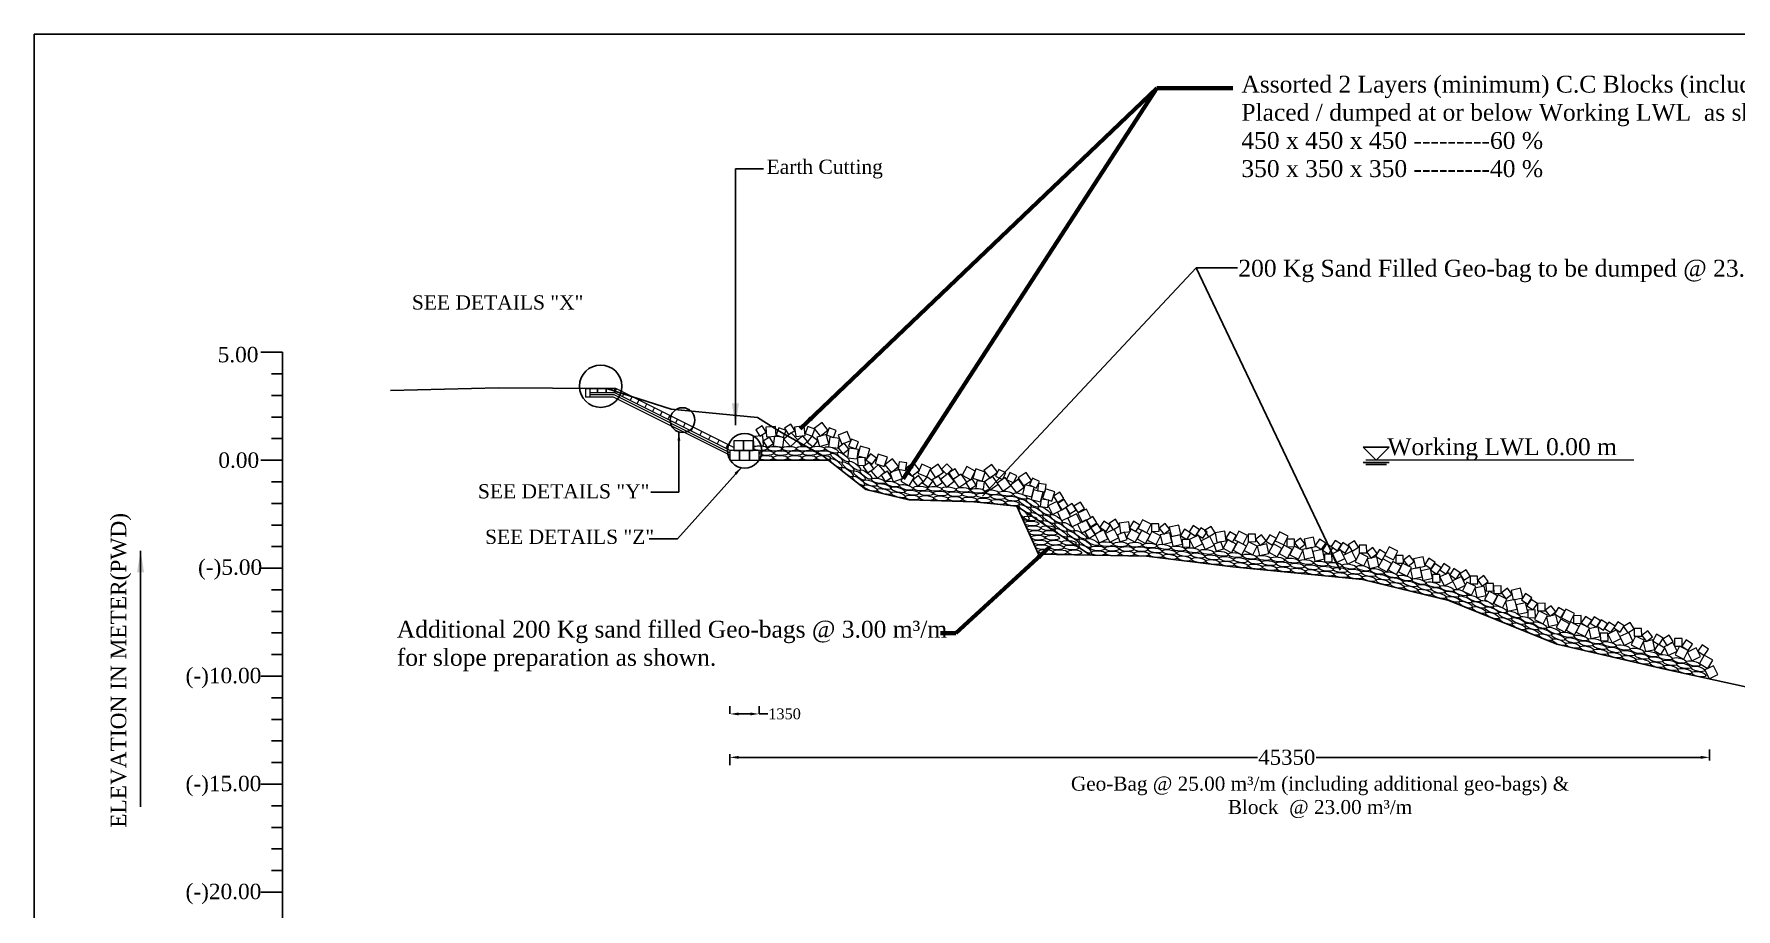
# Model space of a CAD drawing. Header units: metres. Extents: x -1354 to 3686, y -9962 to -7697.
# Drawn here: x -295.6 to -216.8, y -9447.2 to -9406.7 of the extents above; entities that cross this region are included whole.
import ezdxf

# ---------------------------------------------------------------- set-up
doc = ezdxf.new("R2010")
doc.units = ezdxf.units.M
doc.layers.add('LINE', color=7, linetype='Continuous')
doc.styles.get("Standard").update_dxf_attribs({"font": 'times.ttf'})
doc.dimstyles.get("Standard").update_dxf_attribs({"dimtxt": 0.5, "dimasz": 0.4075, "dimexe": 0.364, "dimexo": 0.219, "dimgap": 0.09, "dimtad": 0, "dimdec": 0, "dimlfac": 1000, "dimzin": 0, "dimdsep": 46, "dimtxsty": 'Standard', "dimcen": 0.09, "dimadec": 0, "dimazin": 0, "dimtfac": 1, "dimtdec": 0, "dimtofl": 0, "dimtmove": 0, "dimatfit": 3, "dimfxl": 1, "dimtolj": 1, "dimtzin": 0, "dimarcsym": 0})

# ---------------------------------------------------------------- blocks, each defined once
blk = doc.blocks.new('*D460')
at = {"color": 0, "lineweight": -2, "ltscale": 0.5}
for p, q in [((-263.391, -9438.159), (-263.391, -9437.795)), ((-262.041, -9438.159), (-262.041, -9437.795)), ((-262.983, -9438.159), (-262.448, -9438.159)), ((-262.041, -9438.159), (-261.633, -9438.159))]:
    blk.add_line(p, q, dxfattribs=at)
at = {"color": 0, "linetype": 'Continuous', "lineweight": -3, "ltscale": 0.5}
for points in [[(-262.983, -9438.091), (-262.983, -9438.227), (-263.391, -9438.159)], [(-262.448, -9438.091), (-262.448, -9438.227), (-262.041, -9438.159)]]:
    blk.add_solid(points, dxfattribs=at)
at = {"layer": 'Defpoints', "color": 0, "linetype": 'Continuous', "lineweight": -3, "ltscale": 0.5}
for p in [(-263.391, -9438.159), (-262.041, -9438.159), (-262.041, -9438.159)]:
    blk.add_point(p, dxfattribs=at)
at = {"color": 0, "linetype": 'Continuous', "lineweight": -3, "ltscale": 0.5, "insert": (-260.861, -9438.159), "char_height": 0.5, "attachment_point": 5}
blk.add_mtext('\\A1;1350', dxfattribs=at)
blk = doc.blocks.new('*D461')
at = {"color": 0, "lineweight": -2, "ltscale": 0.5}
for p, q in [((-263.391, -9440.019), (-263.391, -9440.533)), ((-262.983, -9440.169), (-238.966, -9440.169)), ((-218.448, -9440.169), (-236.255, -9440.169)), ((-218.041, -9440.319), (-218.041, -9439.805))]:
    blk.add_line(p, q, dxfattribs=at)
at = {"color": 0, "linetype": 'Continuous', "lineweight": -3, "ltscale": 0.5}
for points in [[(-262.983, -9440.101), (-262.983, -9440.237), (-263.391, -9440.169)], [(-218.448, -9440.101), (-218.448, -9440.237), (-218.041, -9440.169)]]:
    blk.add_solid(points, dxfattribs=at)
at = {"layer": 'Defpoints', "color": 0, "linetype": 'Continuous', "lineweight": -3, "ltscale": 0.5}
for p in [(-263.391, -9439.512), (-218.041, -9440.169), (-218.041, -9443.924)]:
    blk.add_point(p, dxfattribs=at)
at = {"color": 0, "linetype": 'Continuous', "lineweight": -3, "ltscale": 0.5, "insert": (-237.61, -9440.169), "char_height": 0.5, "attachment_point": 5}
blk.add_mtext('\\A1;{\\H1.4x;45350}', dxfattribs=at)

msp = doc.modelspace()

# ---------------------------------------------------------------- linework, layer by layer
at = {"color": 0, "lineweight": -2}
for p, q in [((-284.105563, -9421.409888), (-285.105563, -9421.409888)), ((-284.105563, -9462.259859), (-284.105563, -9421.409888)), ((-284.105563, -9422.409888), (-284.605563, -9422.409888)), ((-284.105563, -9423.409888), (-284.605563, -9423.409888)), ((-284.105563, -9424.409888), (-284.605563, -9424.409888)), ((-284.105563, -9425.409888), (-284.605563, -9425.409888)), ((-284.105563, -9426.409888), (-285.105563, -9426.409888)), ((-284.105563, -9427.409888), (-284.605563, -9427.409888)), ((-284.105563, -9428.409888), (-284.605563, -9428.409888)), ((-284.105563, -9429.409888), (-284.605563, -9429.409888)), ((-284.105563, -9430.409888), (-284.605563, -9430.409888)), ((-284.105563, -9431.409888), (-285.105563, -9431.409888)), ((-284.105563, -9432.409888), (-284.605563, -9432.409888)), ((-284.105563, -9433.409888), (-284.605563, -9433.409888)), ((-284.105563, -9434.409888), (-284.605563, -9434.409888)), ((-284.105563, -9435.409888), (-284.605563, -9435.409888)), ((-284.105563, -9436.409888), (-285.105563, -9436.409888)), ((-284.105563, -9437.409888), (-284.605563, -9437.409888)), ((-284.105563, -9438.409888), (-284.605563, -9438.409888)), ((-284.105563, -9439.409888), (-284.605563, -9439.409888)), ((-284.105563, -9440.409888), (-284.605563, -9440.409888)), ((-284.105563, -9441.409888), (-285.105563, -9441.409888)), ((-284.105563, -9442.409888), (-284.605563, -9442.409888)), ((-284.105563, -9443.409888), (-284.605563, -9443.409888)), ((-284.105563, -9444.409888), (-284.605563, -9444.409888)), ((-284.105563, -9445.409888), (-284.605563, -9445.409888)), ((-284.105563, -9446.409888), (-285.105563, -9446.409888))]:
    msp.add_line(p, q, dxfattribs=at)
at = {"color": 0, "linetype": 'Continuous', "lineweight": -3, "ltscale": 0.5}
for p, q in [((-268.678034, -9423.088453), (-270.078034, -9423.088453)), ((-269.525247, -9423.288453), (-269.525247, -9423.088453)), ((-269.125247, -9423.288453), (-269.125247, -9423.088453)), ((-268.725247, -9423.288453), (-268.725247, -9423.088453)), ((-262.040765, -9426.409888), (-258.824799, -9426.409691)), ((-246.700408, -9430.807991), (-250.105563, -9428.537888))]:
    msp.add_line(p, q, dxfattribs=at)
at = {"linetype": 'ByBlock', "lineweight": 18, "ltscale": 0.5}
for p, q in [((-270.078034, -9423.088453), (-270.078034, -9423.488453)), ((-269.878034, -9423.088453), (-269.878034, -9423.488453)), ((-268.725247, -9423.288453), (-268.635804, -9423.109567)), ((-268.367476, -9423.467338), (-268.278034, -9423.288453)), ((-268.009705, -9423.646224), (-267.920263, -9423.467338)), ((-267.69052, -9423.805816), (-267.601077, -9423.626931)), ((-267.332749, -9423.984702), (-267.243307, -9423.805816)), ((-266.974978, -9424.163587), (-266.885536, -9423.984702)), ((-266.617208, -9424.342473), (-266.527765, -9424.163587)), ((-266.617208, -9424.342473), (-266.527765, -9424.163587)), ((-266.259437, -9424.521358), (-266.169994, -9424.342473)), ((-265.901666, -9424.700243), (-265.812223, -9424.521358)), ((-265.901666, -9424.700243), (-265.812223, -9424.521358)), ((-265.543895, -9424.879129), (-265.454452, -9424.700243)), ((-265.543895, -9424.879129), (-265.454452, -9424.700243)), ((-265.543895, -9424.879129), (-265.454452, -9424.700243)), ((-265.186124, -9425.058014), (-265.096681, -9424.879129)), ((-264.783632, -9425.25926), (-264.694189, -9425.080375)), ((-264.38114, -9425.460507), (-264.291697, -9425.281621)), ((-263.978647, -9425.661753), (-263.889205, -9425.482867)), ((-263.576155, -9425.862999), (-263.486712, -9425.684113))]:
    msp.add_line(p, q, dxfattribs=at)
at = {"linetype": 'ByBlock', "lineweight": 13, "ltscale": 0.5}
for p, q in [((-268.772461, -9423.488453), (-270.078034, -9423.488453)), ((-268.725247, -9423.288453), (-269.878034, -9423.288453)), ((-268.748854, -9423.388453), (-269.878034, -9423.388453)), ((-263.390765, -9426.179301), (-268.772461, -9423.488453)), ((-263.390765, -9426.067497), (-268.748854, -9423.388453)), ((-263.382378, -9425.959888), (-268.725247, -9423.288453)), ((-263.207564, -9425.823688), (-268.678034, -9423.088453))]:
    msp.add_line(p, q, dxfattribs=at)
at = {"color": 3, "linetype": 'Continuous', "lineweight": -3, "ltscale": 0.5}
msp.add_lwpolyline([(-279.105563, -9423.185888), (-274.105563, -9423.055888), (-269.105563, -9423.085888), (-266.105563, -9424.041888), (-262.105563, -9424.437888), (-261.105563, -9425.067888), (-259.105563, -9426.187888), (-257.105563, -9427.767888), (-255.105563, -9428.237888), (-252.105563, -9428.337888), (-250.105563, -9428.537888), (-249.105563, -9430.759888), (-244.105563, -9430.859888), (-240.105563, -9431.339888), (-234.105563, -9431.929888), (-230.105563, -9432.899888), (-225.105563, -9434.929888), (-220.105563, -9436.079888), (-214.105563, -9437.389888)], dxfattribs=at)
at = {"linetype": 'ByBlock', "lineweight": 18, "ltscale": 0.5}
for points in [[(-263.390765, -9426.409888), (-262.940765, -9426.409888), (-262.940765, -9425.959888), (-263.390765, -9425.959888)], [(-263.207564, -9425.959888), (-262.757564, -9425.959888), (-262.757564, -9425.509888), (-263.207564, -9425.509888)], [(-262.940765, -9426.409888), (-262.490765, -9426.409888), (-262.490765, -9425.959888), (-262.940765, -9425.959888)], [(-262.757564, -9425.959888), (-262.307564, -9425.959888), (-262.307564, -9425.509888), (-262.757564, -9425.509888)], [(-262.490765, -9426.409888), (-262.040765, -9426.409888), (-262.040765, -9425.959888), (-262.490765, -9425.959888)]]:
    msp.add_lwpolyline(points, close=True, dxfattribs=at)
at = {"color": 0, "linetype": 'ByBlock', "lineweight": 15, "ltscale": 0.5}
for centre, major_axis in [((-261.980719, -9425.851112), (0.332706, -0.005615)), ((-261.697776, -9426.077288), (0.332706, -0.005615)), ((-261.319251, -9425.876904), (0.332706, -0.005615)), ((-261.034743, -9426.079043), (0.332706, -0.005615)), ((-260.643405, -9425.876904), (0.332706, -0.005615)), ((-260.358897, -9426.079043), (0.332706, -0.005615)), ((-259.990727, -9425.876904), (0.332706, -0.005615)), ((-259.706219, -9426.079043), (0.332706, -0.005615)), ((-259.328886, -9425.875613), (0.332706, -0.005615)), ((-259.044378, -9426.077751), (0.332706, -0.005615)), ((-258.688171, -9425.931594), (0.316823, -0.101726)), ((-258.447993, -9426.29475), (0.267162, -0.198366)), ((-258.141657, -9426.260746), (0.267162, -0.198366)), ((-261.707759, -9426.300153), (0.332706, -0.005615)), ((-261.044726, -9426.301908), (0.332706, -0.005615)), ((-260.368879, -9426.301908), (0.332706, -0.005615)), ((-259.716202, -9426.301908), (0.332706, -0.005615)), ((-259.054361, -9426.300616), (0.332706, -0.005615)), ((-258.476824, -9426.544136), (0.267162, -0.198366)), ((-257.958392, -9426.95679), (0.267162, -0.198366)), ((-257.926432, -9426.70088), (0.267162, -0.198366)), ((-257.623076, -9426.66638), (0.267162, -0.198366)), ((-257.398837, -9427.111812), (0.267162, -0.198366)), ((-257.095481, -9427.077311), (0.267162, -0.198366)), ((-257.430797, -9427.367721), (0.267162, -0.198366)), ((-256.899531, -9427.470223), (0.316163, -0.103757)), ((-256.886121, -9427.70173), (0.316163, -0.103757)), ((-256.513546, -9427.366608), (0.324286, -0.074591)), ((-256.260065, -9427.626647), (0.322357, -0.082526)), ((-256.243899, -9427.858684), (0.322357, -0.082526)), ((-255.867237, -9427.515231), (0.322357, -0.082526)), ((-255.610218, -9427.779551), (0.322357, -0.082526)), ((-255.220146, -9427.667406), (0.322357, -0.082526)), ((-254.579886, -9427.713177), (0.331978, -0.022699)), ((-253.916928, -9427.729004), (0.331978, -0.022699)), ((-253.255311, -9427.757313), (0.331978, -0.022699)), ((-252.591906, -9427.782444), (0.331978, -0.022699)), ((-251.927755, -9427.827507), (0.331978, -0.022699)), ((-255.594052, -9428.011587), (0.322357, -0.082526)), ((-254.971597, -9427.911971), (0.331978, -0.022699)), ((-254.952377, -9428.137088), (0.331978, -0.022699)), ((-254.307149, -9427.93485), (0.331978, -0.022699)), ((-254.287929, -9428.159967), (0.331978, -0.022699)), ((-253.644191, -9427.950677), (0.331978, -0.022699)), ((-253.62497, -9428.175794), (0.331978, -0.022699)), ((-252.982573, -9427.978986), (0.331978, -0.022699)), ((-252.958436, -9428.200924), (0.331978, -0.022699)), ((-252.319168, -9428.004117), (0.331978, -0.022699)), ((-252.295031, -9428.226055), (0.331978, -0.022699)), ((-251.655018, -9428.04918), (0.331978, -0.022699)), ((-251.630881, -9428.271118), (0.331978, -0.022699)), ((-251.267442, -9427.895941), (0.330784, -0.036152)), ((-250.994705, -9428.117614), (0.330784, -0.036152)), ((-250.970567, -9428.339552), (0.330784, -0.036152)), ((-250.607762, -9427.954877), (0.330784, -0.036152)), ((-250.332938, -9428.184795), (0.330784, -0.036152)), ((-250.308801, -9428.406733), (0.330784, -0.036152)), ((-249.955944, -9428.067393), (0.318288, -0.097045)), ((-249.729448, -9428.402671), (0.279096, -0.181192)), ((-249.726021, -9428.663712), (0.279096, -0.181192)), ((-249.38996, -9428.381381), (0.279096, -0.181192)), ((-249.175108, -9428.771221), (0.279096, -0.181192)), ((-248.836738, -9428.751355), (0.279096, -0.181192)), ((-249.776333, -9428.923456), (0.218571, -0.250902)), ((-249.520546, -9429.110816), (0.332454, -0.014122)), ((-249.414758, -9429.335072), (0.332454, -0.014122)), ((-249.171681, -9429.032263), (0.279096, -0.181192)), ((-248.621885, -9429.141195), (0.279096, -0.181192)), ((-248.618458, -9429.402237), (0.279096, -0.181192)), ((-248.285973, -9429.123316), (0.279096, -0.181192)), ((-248.065832, -9429.508355), (0.279096, -0.181192)), ((-247.72992, -9429.490475), (0.279096, -0.181192)), ((-249.317911, -9429.554162), (0.332454, -0.014122)), ((-249.218083, -9429.774709), (0.332454, -0.014122)), ((-249.120267, -9429.995985), (0.332454, -0.014122)), ((-249.024016, -9430.216135), (0.332454, -0.014122)), ((-248.655846, -9429.555453), (0.332454, -0.014122)), ((-248.560191, -9429.774544), (0.332454, -0.014122)), ((-248.459693, -9429.995985), (0.332454, -0.014122)), ((-248.353757, -9430.228287), (0.332454, -0.014122)), ((-248.062405, -9429.769396), (0.279096, -0.181192)), ((-247.698397, -9430.233849), (0.332454, -0.014122)), ((-247.504787, -9429.880481), (0.279096, -0.181192)), ((-247.50136, -9430.141522), (0.279096, -0.181192)), ((-247.168875, -9429.862602), (0.279096, -0.181192)), ((-246.948659, -9430.25264), (0.279096, -0.181192)), ((-246.608312, -9430.198741), (0.306889, -0.128624)), ((-248.921879, -9430.4341), (0.332454, -0.014122)), ((-248.752185, -9430.651304), (0.332454, -0.014122)), ((-248.256537, -9430.443801), (0.332454, -0.014122)), ((-248.093324, -9430.663621), (0.332454, -0.014122)), ((-247.589109, -9430.452178), (0.332454, -0.014122)), ((-247.431483, -9430.673984), (0.332454, -0.014122)), ((-246.945232, -9430.513682), (0.279096, -0.181192)), ((-246.370436, -9430.492411), (0.332454, -0.014122)), ((-246.336763, -9430.70925), (0.332454, -0.014122)), ((-245.970009, -9430.292359), (0.332454, -0.014122)), ((-245.702784, -9430.506086), (0.332454, -0.014122)), ((-245.669111, -9430.722925), (0.332454, -0.014122)), ((-245.302357, -9430.306034), (0.332454, -0.014122)), ((-245.028353, -9430.51976), (0.332454, -0.014122)), ((-244.99468, -9430.736599), (0.332454, -0.014122)), ((-244.627926, -9430.319708), (0.332454, -0.014122)), ((-244.367555, -9430.526614), (0.332454, -0.014122)), ((-244.333882, -9430.743453), (0.332454, -0.014122)), ((-243.958486, -9430.361361), (0.332454, -0.014122)), ((-243.707784, -9430.586065), (0.329874, -0.043685)), ((-243.674111, -9430.802904), (0.329874, -0.043685)), ((-243.298715, -9430.420812), (0.329874, -0.043685)), ((-243.0449, -9430.665762), (0.329874, -0.043685)), ((-243.011227, -9430.882601), (0.329874, -0.043685)), ((-242.635832, -9430.500508), (0.329874, -0.043685)), ((-242.385965, -9430.744167), (0.329874, -0.043685)), ((-242.352292, -9430.961006), (0.329874, -0.043685)), ((-241.976896, -9430.578914), (0.329874, -0.043685)), ((-241.723007, -9430.82234), (0.329874, -0.043685)), ((-241.689334, -9431.039179), (0.329874, -0.043685)), ((-241.313938, -9430.657087), (0.329874, -0.043685)), ((-241.068169, -9430.909884), (0.329874, -0.043685)), ((-240.651278, -9430.741717), (0.329874, -0.043685)), ((-240.411543, -9430.983521), (0.329874, -0.043685)), ((-239.996514, -9430.804096), (0.329874, -0.043685)), ((-239.75216, -9431.038815), (0.329874, -0.043685)), ((-239.335269, -9430.870648), (0.329874, -0.043685)), ((-238.67909, -9430.935047), (0.329874, -0.043685)), ((-238.022688, -9431.001698), (0.329874, -0.043685)), ((-241.034496, -9431.126723), (0.329874, -0.043685)), ((-240.37787, -9431.20036), (0.329874, -0.043685)), ((-239.716029, -9431.268766), (0.329874, -0.043685)), ((-239.095981, -9431.103214), (0.329874, -0.043685)), ((-239.05985, -9431.333165), (0.329874, -0.043685)), ((-238.439579, -9431.169865), (0.329874, -0.043685)), ((-238.403447, -9431.399816), (0.329874, -0.043685)), ((-237.783922, -9431.234165), (0.329874, -0.043685)), ((-237.74779, -9431.464116), (0.329874, -0.043685)), ((-237.368669, -9431.05782), (0.329874, -0.043685)), ((-237.128637, -9431.295055), (0.329874, -0.043685)), ((-237.092505, -9431.525006), (0.329874, -0.043685)), ((-236.698634, -9431.12659), (0.329874, -0.043685)), ((-236.458601, -9431.363825), (0.329874, -0.043685)), ((-236.422469, -9431.593776), (0.329874, -0.043685)), ((-236.037761, -9431.195393), (0.329874, -0.043685)), ((-235.797729, -9431.432628), (0.329874, -0.043685)), ((-235.761597, -9431.662579), (0.329874, -0.043685)), ((-235.381433, -9431.259594), (0.329874, -0.043685)), ((-235.141401, -9431.496829), (0.329874, -0.043685)), ((-235.105269, -9431.72678), (0.329874, -0.043685)), ((-234.72451, -9431.330781), (0.329874, -0.043685)), ((-234.483434, -9431.564738), (0.329874, -0.043685)), ((-234.447302, -9431.791444), (0.329874, -0.043685)), ((-234.068376, -9431.414842), (0.32555, -0.068862)), ((-233.831845, -9431.669261), (0.32555, -0.068862)), ((-233.422988, -9431.559451), (0.322383, -0.082426)), ((-233.186456, -9431.823836), (0.322383, -0.082426)), ((-232.778728, -9431.714804), (0.322383, -0.082426)), ((-233.795713, -9431.895967), (0.32555, -0.068862)), ((-233.150325, -9432.050542), (0.322383, -0.082426)), ((-232.54026, -9431.979222), (0.322383, -0.082426)), ((-232.504129, -9432.205928), (0.322383, -0.082426)), ((-232.134544, -9431.867475), (0.322383, -0.082426)), ((-231.893468, -9432.134973), (0.322383, -0.082426)), ((-231.857336, -9432.361679), (0.322383, -0.082426)), ((-231.490582, -9432.026967), (0.322383, -0.082426)), ((-231.247868, -9432.292843), (0.322383, -0.082426)), ((-231.211736, -9432.519548), (0.322383, -0.082426)), ((-230.841332, -9432.173877), (0.322383, -0.082426)), ((-230.604428, -9432.43972), (0.322383, -0.082426)), ((-230.197892, -9432.349958), (0.322383, -0.082426)), ((-229.960765, -9432.611463), (0.322383, -0.082426)), ((-229.562694, -9432.54032), (0.314262, -0.10938)), ((-230.563007, -9432.675299), (0.322383, -0.082426)), ((-229.919344, -9432.847042), (0.322383, -0.082426)), ((-229.35894, -9432.85487), (0.309993, -0.120952)), ((-229.327055, -9433.09876), (0.309993, -0.120952)), ((-228.966261, -9432.809343), (0.309993, -0.120952)), ((-228.742618, -9433.102038), (0.309993, -0.120952)), ((-228.710732, -9433.345928), (0.309993, -0.120952)), ((-228.348225, -9433.058498), (0.309993, -0.120952)), ((-228.129051, -9433.356092), (0.309993, -0.120952)), ((-227.734659, -9433.312553), (0.309993, -0.120952)), ((-228.097166, -9433.599983), (0.309993, -0.120952)), ((-227.507961, -9433.607962), (0.309993, -0.120952)), ((-227.476076, -9433.851852), (0.309993, -0.120952)), ((-227.114239, -9433.549523), (0.309993, -0.120952)), ((-226.891564, -9433.857547), (0.309993, -0.120952)), ((-226.859679, -9434.101437), (0.309993, -0.120952)), ((-226.497842, -9433.799108), (0.309993, -0.120952)), ((-226.275614, -9434.109119), (0.309993, -0.120952)), ((-225.881892, -9434.050679), (0.309993, -0.120952)), ((-226.243729, -9434.353009), (0.309993, -0.120952)), ((-225.664804, -9434.361419), (0.309993, -0.120952)), ((-225.627034, -9434.60031), (0.309993, -0.120952)), ((-225.26922, -9434.300562), (0.309993, -0.120952)), ((-225.041554, -9434.595906), (0.309993, -0.120952)), ((-225.003783, -9434.834796), (0.309993, -0.120952)), ((-224.63446, -9434.498862), (0.325482, -0.069182)), ((-224.406793, -9434.750136), (0.325482, -0.069182)), ((-224.369023, -9434.989026), (0.325482, -0.069182)), ((-223.985283, -9434.641799), (0.325482, -0.069182)), ((-223.757841, -9434.899), (0.325482, -0.069182)), ((-223.336331, -9434.790663), (0.325482, -0.069182)), ((-222.691848, -9434.934792), (0.325482, -0.069182)), ((-223.72007, -9435.13789), (0.325482, -0.069182)), ((-223.113358, -9435.043129), (0.325482, -0.069182)), ((-223.075587, -9435.282019), (0.325482, -0.069182)), ((-222.467832, -9435.195403), (0.325482, -0.069182)), ((-222.430062, -9435.434293), (0.325482, -0.069182)), ((-222.043268, -9435.084053), (0.325482, -0.069182)), ((-221.818507, -9435.342743), (0.325482, -0.069182)), ((-221.780737, -9435.581634), (0.325482, -0.069182)), ((-221.393943, -9435.231394), (0.325482, -0.069182)), ((-221.167841, -9435.49505), (0.325482, -0.069182)), ((-221.130071, -9435.733941), (0.325482, -0.069182)), ((-220.743277, -9435.383701), (0.325482, -0.069182)), ((-220.521719, -9435.639212), (0.325482, -0.069182)), ((-220.097155, -9435.527863), (0.325482, -0.069182)), ((-219.448277, -9435.678448), (0.325482, -0.069182)), ((-220.483949, -9435.878103), (0.325482, -0.069182)), ((-219.872841, -9435.789798), (0.325482, -0.069182)), ((-219.835071, -9436.028688), (0.325482, -0.069182)), ((-219.232828, -9435.935615), (0.325482, -0.069182)), ((-219.1888, -9436.174506), (0.325482, -0.069182)), ((-218.802155, -9435.818604), (0.325482, -0.069182)), ((-218.578735, -9436.075937), (0.325482, -0.069182)), ((-218.534707, -9436.314827), (0.325482, -0.069182))]:
    msp.add_ellipse(centre, major_axis=major_axis, ratio=0.329715771, dxfattribs=at)
at = {"layer": 'LINE', "color": 0, "linetype": 'ByBlock', "lineweight": -3, "ltscale": 0.5}
for p, q in [((-233.471055, -9426.409888), (-234.071055, -9425.809888)), ((-232.871055, -9425.809888), (-234.071055, -9425.809888)), ((-233.471055, -9426.409888), (-232.871055, -9425.809888)), ((-234.071055, -9426.509888), (-232.871055, -9426.509888)), ((-233.951055, -9426.609888), (-232.991055, -9426.609888))]:
    msp.add_line(p, q, dxfattribs=at)
at = {"layer": 'LINE', "color": 7, "lineweight": 13, "ltscale": 0.5}
msp.add_line((-221.541557, -9426.409888), (-233.957954, -9426.409888), dxfattribs=at)
at = {"layer": 'LINE', "color": 0, "linetype": 'ByBlock', "lineweight": -3, "ltscale": 0.5}
msp.add_lwpolyline([(-295.604754, -9406.673841), (-176.954404, -9406.673841), (-176.954404, -9488.377373), (-295.604754, -9488.377373)], close=True, dxfattribs=at)
at = {"layer": 'LINE', "color": 7, "lineweight": 13, "ltscale": 0.5}
msp.add_lwpolyline([(-270.195106, -9419.042451, 0, 0, 0), (-269.370108, -9419.038862, 0, 0, 0), (-269.370108, -9421.567698, 0.149813, 0, 0), (-269.372383, -9422.002097, 0, 0, 0)], format="xyseb", dxfattribs=at)
at = {"layer": 'LINE', "color": 0, "linetype": 'ByBlock', "lineweight": 18, "ltscale": 0.5}
for points in [[(-262.2913, -9425.759529), (-261.841995, -9425.734542), (-261.866981, -9425.285237), (-262.316287, -9425.310224), (-262.2913, -9425.759529)], [(-262.010787, -9425.293234), (-261.714263, -9425.107294), (-261.900204, -9424.81077), (-262.196727, -9424.996711), (-262.010787, -9425.293234)], [(-261.665672, -9425.818309), (-261.369148, -9425.632369), (-261.555089, -9425.335845), (-261.851612, -9425.521786), (-261.665672, -9425.818309)], [(-261.70298, -9425.323355), (-261.253674, -9425.298369), (-261.278661, -9424.849063), (-261.727967, -9424.87405), (-261.70298, -9425.323355)], [(-260.878487, -9425.361456), (-261.324673, -9425.302996), (-261.383133, -9425.749183), (-260.936947, -9425.807643), (-260.878487, -9425.361456)], [(-261.244803, -9425.229679), (-260.918205, -9425.355512), (-260.792372, -9425.028915), (-261.11897, -9424.903081), (-261.244803, -9425.229679)], [(-260.252203, -9425.467111), (-260.55569, -9425.134853), (-260.887948, -9425.438341), (-260.584461, -9425.770599), (-260.252203, -9425.467111)], [(-260.676202, -9425.215631), (-260.379678, -9425.029691), (-260.565619, -9424.733167), (-260.862142, -9424.919108), (-260.676202, -9425.215631)], [(-259.953513, -9424.817211), (-260.400227, -9424.871501), (-260.345936, -9425.318214), (-259.899223, -9425.263924), (-259.953513, -9424.817211)], [(-259.790919, -9425.54895), (-260.010291, -9425.27623), (-260.28301, -9425.495602), (-260.063638, -9425.768322), (-259.790919, -9425.54895)], [(-259.911941, -9425.173881), (-259.585344, -9425.299715), (-259.45951, -9424.973117), (-259.786108, -9424.847284), (-259.911941, -9425.173881)], [(-259.532048, -9425.784772), (-259.318405, -9425.507541), (-259.595635, -9425.293898), (-259.809278, -9425.571129), (-259.532048, -9425.784772)], [(-259.216548, -9425.295114), (-258.85643, -9425.025272), (-259.126272, -9424.665153), (-259.486391, -9424.934996), (-259.216548, -9425.295114)], [(-259.365033, -9425.335407), (-259.244648, -9425.769005), (-258.811049, -9425.64862), (-258.931434, -9425.215022), (-259.365033, -9425.335407)], [(-258.92414, -9425.23649), (-258.597543, -9425.362324), (-258.471709, -9425.035726), (-258.798307, -9424.909893), (-258.92414, -9425.23649)], [(-258.322772, -9425.398842), (-258.768959, -9425.340382), (-258.827418, -9425.786569), (-258.381232, -9425.845028), (-258.322772, -9425.398842)], [(-258.381254, -9425.249421), (-258.214143, -9425.667242), (-257.796323, -9425.500131), (-257.963433, -9425.082311), (-258.381254, -9425.249421)], [(-257.887596, -9425.892376), (-258.106968, -9425.619657), (-258.379687, -9425.839029), (-258.160315, -9426.111748), (-257.887596, -9425.892376)], [(-257.434907, -9425.905875), (-257.881094, -9425.847415), (-257.939554, -9426.293601), (-257.493367, -9426.352061), (-257.434907, -9425.905875)], [(-257.89458, -9425.759747), (-257.567983, -9425.88558), (-257.442149, -9425.558983), (-257.768747, -9425.433149), (-257.89458, -9425.759747)], [(-257.355437, -9425.764789), (-257.468336, -9426.200397), (-257.032729, -9426.313296), (-256.91983, -9425.877688), (-257.355437, -9425.764789)], [(-256.80993, -9426.597607), (-256.60067, -9426.317054), (-256.881223, -9426.107793), (-257.090483, -9426.388346), (-256.80993, -9426.597607)], [(-256.244123, -9426.701441), (-256.101881, -9426.274514), (-256.528809, -9426.132272), (-256.671051, -9426.559199), (-256.244123, -9426.701441)], [(-257.120076, -9426.636165), (-257.135242, -9426.286493), (-257.484913, -9426.301659), (-257.469747, -9426.651331), (-257.120076, -9426.636165)], [(-257.216337, -9426.699141), (-257.027769, -9426.994001), (-256.732909, -9426.805433), (-256.921478, -9426.510573), (-257.216337, -9426.699141)], [(-256.509264, -9426.614456), (-256.849319, -9426.90918), (-256.554595, -9427.249235), (-256.21454, -9426.954511), (-256.509264, -9426.614456)], [(-256.199426, -9427.398174), (-255.902903, -9427.212233), (-256.088843, -9426.91571), (-256.385367, -9427.10165), (-256.199426, -9427.398174)], [(-256.212974, -9426.622537), (-255.932326, -9426.974299), (-255.580564, -9426.693652), (-255.861211, -9426.341889), (-256.212974, -9426.622537)], [(-255.83309, -9427.408984), (-255.407694, -9427.262224), (-255.554454, -9426.836828), (-255.97985, -9426.983589), (-255.83309, -9427.408984)], [(-255.2037, -9426.535528), (-255.548752, -9426.476883), (-255.607396, -9426.821935), (-255.262344, -9426.88058), (-255.2037, -9426.535528)], [(-254.974691, -9427.142419), (-254.619647, -9426.865935), (-254.896131, -9426.51089), (-255.251176, -9426.787375), (-254.974691, -9427.142419)], [(-254.276129, -9427.184907), (-254.092956, -9426.773874), (-254.503989, -9426.590701), (-254.687162, -9427.001734), (-254.276129, -9427.184907)], [(-253.499983, -9426.963223), (-253.75616, -9426.593258), (-254.126124, -9426.849435), (-253.869948, -9427.219399), (-253.499983, -9426.963223)], [(-253.344626, -9427.07165), (-253.098101, -9426.823203), (-253.346548, -9426.576679), (-253.593072, -9426.825125), (-253.344626, -9427.07165)], [(-253.070529, -9427.293827), (-252.774005, -9427.107886), (-252.959946, -9426.811363), (-253.256469, -9426.997303), (-253.070529, -9427.293827)], [(-252.424818, -9426.707502), (-252.63975, -9427.102856), (-252.244396, -9427.317787), (-252.029465, -9426.922434), (-252.424818, -9426.707502)], [(-251.715538, -9427.38557), (-251.572757, -9426.958822), (-251.999504, -9426.816041), (-252.142286, -9427.242789), (-251.715538, -9427.38557)], [(-251.00045, -9426.9668), (-251.271341, -9426.60747), (-251.630671, -9426.878362), (-251.359779, -9427.237692), (-251.00045, -9426.9668)], [(-250.776824, -9427.302356), (-250.624389, -9426.987295), (-250.93945, -9426.83486), (-251.091885, -9427.149921), (-250.776824, -9427.302356)], [(-249.428612, -9427.348454), (-249.675922, -9426.972504), (-250.051871, -9427.219814), (-249.804562, -9427.595763), (-249.428612, -9427.348454)], [(-255.475992, -9427.373317), (-255.086067, -9427.597946), (-254.861438, -9427.208021), (-255.251363, -9426.983392), (-255.475992, -9427.373317)], [(-254.928665, -9427.328996), (-254.713308, -9427.604897), (-254.437407, -9427.38954), (-254.652764, -9427.113639), (-254.928665, -9427.328996)], [(-254.203514, -9427.664784), (-253.991451, -9427.386343), (-254.269892, -9427.17428), (-254.481955, -9427.452721), (-254.203514, -9427.664784)], [(-253.842594, -9427.620428), (-253.546071, -9427.434488), (-253.732011, -9427.137964), (-254.028535, -9427.323905), (-253.842594, -9427.620428)], [(-253.63481, -9427.300046), (-253.358857, -9427.655503), (-253.0034, -9427.379551), (-253.279352, -9427.024093), (-253.63481, -9427.300046)], [(-252.421326, -9427.423455), (-252.677502, -9427.053491), (-253.047467, -9427.309667), (-252.79129, -9427.679632), (-252.421326, -9427.423455)], [(-252.281067, -9427.749966), (-251.984544, -9427.564026), (-252.170484, -9427.267502), (-252.467008, -9427.453443), (-252.281067, -9427.749966)], [(-251.952939, -9427.357651), (-252.000258, -9427.704438), (-251.653471, -9427.751756), (-251.606152, -9427.40497), (-251.952939, -9427.357651)], [(-250.978426, -9427.523681), (-251.234602, -9427.153716), (-251.604567, -9427.409892), (-251.34839, -9427.779857), (-250.978426, -9427.523681)], [(-250.387013, -9427.580835), (-250.643189, -9427.21087), (-251.013154, -9427.467046), (-250.756978, -9427.837011), (-250.387013, -9427.580835)], [(-250.264057, -9427.453092), (-250.111622, -9427.138031), (-250.426683, -9426.985596), (-250.579118, -9427.300657), (-250.264057, -9427.453092)], [(-249.766256, -9427.650662), (-250.037148, -9427.291333), (-250.396478, -9427.562225), (-250.125586, -9427.921554), (-249.766256, -9427.650662)], [(-249.85138, -9427.991406), (-249.415008, -9428.101313), (-249.3051, -9427.664942), (-249.741472, -9427.555034), (-249.85138, -9427.991406)], [(-249.213216, -9427.705584), (-249.060781, -9427.390522), (-249.375842, -9427.238087), (-249.528277, -9427.553149), (-249.213216, -9427.705584)], [(-249.101359, -9427.48372), (-249.148678, -9427.830506), (-248.801891, -9427.877825), (-248.754572, -9427.531039), (-249.101359, -9427.48372)], [(-248.493448, -9428.30649), (-248.350666, -9427.879742), (-248.777414, -9427.736961), (-248.920195, -9428.163709), (-248.493448, -9428.30649)], [(-249.441191, -9428.220824), (-249.004819, -9428.330732), (-248.894911, -9427.89436), (-249.331283, -9427.784452), (-249.441191, -9428.220824)], [(-248.975084, -9428.211218), (-249.022403, -9428.558005), (-248.675617, -9428.605324), (-248.628298, -9428.258537), (-248.975084, -9428.211218)], [(-248.658577, -9428.521553), (-248.462218, -9428.926452), (-248.057319, -9428.730093), (-248.253678, -9428.325194), (-248.658577, -9428.521553)], [(-248.227218, -9428.36841), (-247.930694, -9428.18247), (-248.116635, -9427.885946), (-248.413158, -9428.071887), (-248.227218, -9428.36841)], [(-248.026111, -9428.709318), (-247.729587, -9428.523378), (-247.915528, -9428.226855), (-248.212051, -9428.412795), (-248.026111, -9428.709318)], [(-247.65189, -9428.899905), (-247.355366, -9428.713964), (-247.541307, -9428.417441), (-247.83783, -9428.603382), (-247.65189, -9428.899905)], [(-247.278347, -9428.838083), (-246.981824, -9428.652142), (-247.167764, -9428.355619), (-247.464288, -9428.541559), (-247.278347, -9428.838083)], [(-248.228833, -9428.814559), (-248.032474, -9429.219458), (-247.627575, -9429.023099), (-247.823934, -9428.6182), (-248.228833, -9428.814559)], [(-247.751481, -9429.090583), (-247.555122, -9429.495482), (-247.150223, -9429.299123), (-247.346582, -9428.894224), (-247.751481, -9429.090583)], [(-247.299685, -9429.37051), (-247.103326, -9429.775409), (-246.698427, -9429.57905), (-246.894787, -9429.174151), (-247.299685, -9429.37051)], [(-247.284278, -9428.868263), (-247.087919, -9429.273162), (-246.68302, -9429.076803), (-246.879379, -9428.671904), (-247.284278, -9428.868263)], [(-246.696563, -9429.498329), (-246.40004, -9429.312389), (-246.58598, -9429.015866), (-246.882504, -9429.201806), (-246.696563, -9429.498329)], [(-245.786142, -9429.415528), (-246.079225, -9429.224209), (-246.270543, -9429.517292), (-245.977461, -9429.70861), (-245.786142, -9429.415528)], [(-245.654172, -9429.62903), (-245.357649, -9429.443089), (-245.543589, -9429.146566), (-245.840113, -9429.332507), (-245.654172, -9429.62903)], [(-244.865319, -9429.70831), (-244.929575, -9429.262921), (-245.374963, -9429.327177), (-245.310708, -9429.772566), (-244.865319, -9429.70831)], [(-244.593099, -9429.714167), (-244.411784, -9429.414793), (-244.711159, -9429.233479), (-244.892473, -9429.532853), (-244.593099, -9429.714167)], [(-243.884121, -9429.367316), (-244.287611, -9429.168079), (-244.486849, -9429.571569), (-244.083359, -9429.770807), (-243.884121, -9429.367316)], [(-246.776388, -9430.036328), (-246.479865, -9429.850387), (-246.665805, -9429.553864), (-246.962328, -9429.739804), (-246.776388, -9430.036328)], [(-246.4888, -9429.831468), (-246.192277, -9429.645527), (-246.378218, -9429.349004), (-246.674741, -9429.534944), (-246.4888, -9429.831468)], [(-246.489558, -9429.835523), (-246.293199, -9430.240422), (-245.8883, -9430.044063), (-246.08466, -9429.639164), (-246.489558, -9429.835523)], [(-246.005352, -9429.801337), (-245.808993, -9430.206236), (-245.404094, -9430.009877), (-245.600454, -9429.604978), (-246.005352, -9429.801337)], [(-245.447492, -9429.858819), (-245.333898, -9430.189872), (-245.002844, -9430.076279), (-245.116438, -9429.745225), (-245.447492, -9429.858819)], [(-244.416479, -9429.814141), (-244.811604, -9429.598789), (-245.026956, -9429.993913), (-244.631831, -9430.209266), (-244.416479, -9429.814141)], [(-243.933557, -9429.870452), (-244.328682, -9429.6551), (-244.544034, -9430.050224), (-244.148909, -9430.265576), (-243.933557, -9429.870452)], [(-243.451765, -9429.911664), (-243.855255, -9429.712426), (-244.054493, -9430.115917), (-243.651003, -9430.315154), (-243.451765, -9429.911664)], [(-243.522548, -9429.702213), (-243.527982, -9429.352255), (-243.87794, -9429.357689), (-243.872506, -9429.707647), (-243.522548, -9429.702213)], [(-243.239772, -9429.341166), (-243.517436, -9429.554245), (-243.304358, -9429.831909), (-243.026693, -9429.618831), (-243.239772, -9429.341166)], [(-243.366981, -9430.305006), (-242.92777, -9430.207059), (-243.025717, -9429.767848), (-243.464928, -9429.865794), (-243.366981, -9430.305006)], [(-242.954339, -9429.948317), (-242.515127, -9429.85037), (-242.613074, -9429.411159), (-243.052285, -9429.509106), (-242.954339, -9429.948317)], [(-242.884658, -9430.396856), (-242.445447, -9430.298909), (-242.543394, -9429.859698), (-242.982605, -9429.957645), (-242.884658, -9430.396856)], [(-242.052597, -9429.78825), (-242.345679, -9429.596932), (-242.536998, -9429.890014), (-242.243916, -9430.081332), (-242.052597, -9429.78825)], [(-242.092417, -9430.425493), (-242.097851, -9430.075536), (-242.447809, -9430.08097), (-242.442375, -9430.430927), (-242.092417, -9430.425493)], [(-241.65217, -9429.629884), (-241.945252, -9429.438565), (-242.136571, -9429.731648), (-241.843489, -9429.922966), (-241.65217, -9429.629884)], [(-242.107806, -9430.078321), (-241.911447, -9430.48322), (-241.506548, -9430.28686), (-241.702907, -9429.881962), (-242.107806, -9430.078321)], [(-241.301806, -9429.73236), (-241.594888, -9429.541041), (-241.786206, -9429.834124), (-241.493124, -9430.025442), (-241.301806, -9429.73236)], [(-241.580242, -9430.135022), (-241.383883, -9430.539921), (-240.978984, -9430.343562), (-241.175343, -9429.938663), (-241.580242, -9430.135022)], [(-241.229062, -9429.962715), (-240.932538, -9429.776775), (-241.118479, -9429.480251), (-241.415002, -9429.666192), (-241.229062, -9429.962715)], [(-240.409962, -9430.145862), (-240.474218, -9429.700473), (-240.919607, -9429.764729), (-240.855351, -9430.210118), (-240.409962, -9430.145862)], [(-239.952183, -9430.299272), (-240.347307, -9430.08392), (-240.562659, -9430.479045), (-240.167535, -9430.694397), (-239.952183, -9430.299272)], [(-240.128802, -9430.199299), (-239.947488, -9429.899924), (-240.246862, -9429.71861), (-240.428177, -9430.017984), (-240.128802, -9430.199299)], [(-239.428615, -9429.891187), (-239.832105, -9429.691949), (-240.031343, -9430.095439), (-239.627853, -9430.294677), (-239.428615, -9429.891187)], [(-239.04648, -9430.179431), (-239.051914, -9429.829473), (-239.401872, -9429.834907), (-239.396438, -9430.184865), (-239.04648, -9430.179431)], [(-238.773986, -9429.864971), (-239.05165, -9430.078049), (-238.838571, -9430.355714), (-238.560907, -9430.142635), (-238.773986, -9429.864971)], [(-238.274545, -9430.339322), (-238.093231, -9430.039948), (-238.392606, -9429.858633), (-238.57392, -9430.158008), (-238.274545, -9430.339322)], [(-237.54076, -9429.930555), (-237.94425, -9429.731317), (-238.143488, -9430.134807), (-237.739997, -9430.334045), (-237.54076, -9429.930555)], [(-237.253535, -9430.41203), (-237.258969, -9430.062073), (-237.608927, -9430.067507), (-237.603493, -9430.417464), (-237.253535, -9430.41203)], [(-236.979029, -9430.015887), (-237.256693, -9430.228966), (-237.043615, -9430.50663), (-236.76595, -9430.293551), (-236.979029, -9430.015887)], [(-236.714828, -9430.509801), (-236.275616, -9430.411854), (-236.373563, -9429.972643), (-236.812774, -9430.07059), (-236.714828, -9430.509801)], [(-235.80504, -9430.253482), (-236.098123, -9430.062164), (-236.289441, -9430.355246), (-235.996359, -9430.546564), (-235.80504, -9430.253482)], [(-235.07332, -9430.310796), (-235.366403, -9430.119478), (-235.557721, -9430.41256), (-235.264639, -9430.603878), (-235.07332, -9430.310796)], [(-240.992135, -9430.296371), (-240.878541, -9430.627424), (-240.547487, -9430.513831), (-240.661081, -9430.182777), (-240.992135, -9430.296371)], [(-239.478051, -9430.394322), (-239.873176, -9430.17897), (-240.088528, -9430.574095), (-239.693404, -9430.789447), (-239.478051, -9430.394322)], [(-238.975698, -9430.388882), (-239.379188, -9430.189645), (-239.578426, -9430.593135), (-239.174936, -9430.792372), (-238.975698, -9430.388882)], [(-238.878622, -9430.825598), (-238.439411, -9430.727651), (-238.537357, -9430.28844), (-238.976569, -9430.386387), (-238.878622, -9430.825598)], [(-237.83763, -9430.495053), (-238.232754, -9430.279701), (-238.448106, -9430.674826), (-238.052982, -9430.890178), (-237.83763, -9430.495053)], [(-237.354708, -9430.551364), (-237.749832, -9430.336012), (-237.965184, -9430.731137), (-237.57006, -9430.946489), (-237.354708, -9430.551364)], [(-236.872915, -9430.592577), (-237.276406, -9430.393339), (-237.475643, -9430.796829), (-237.072153, -9430.996067), (-236.872915, -9430.592577)], [(-236.788131, -9430.985918), (-236.34892, -9430.887971), (-236.446867, -9430.44876), (-236.886078, -9430.546707), (-236.788131, -9430.985918)], [(-236.305809, -9431.077768), (-235.866598, -9430.979821), (-235.964545, -9430.54061), (-236.403756, -9430.638557), (-236.305809, -9431.077768)], [(-235.473747, -9430.469162), (-235.76683, -9430.277844), (-235.958148, -9430.570926), (-235.665066, -9430.762245), (-235.473747, -9430.469162)], [(-235.513567, -9431.106406), (-235.519001, -9430.756448), (-235.868959, -9430.761882), (-235.863525, -9431.11184), (-235.513567, -9431.106406)], [(-235.528956, -9430.759233), (-235.332597, -9431.164132), (-234.927698, -9430.967773), (-235.124057, -9430.562874), (-235.528956, -9430.759233)], [(-234.722956, -9430.413272), (-235.016038, -9430.221954), (-235.207357, -9430.515036), (-234.914274, -9430.706355), (-234.722956, -9430.413272)], [(-235.001392, -9430.815935), (-234.805033, -9431.220834), (-234.400134, -9431.024475), (-234.596493, -9430.619576), (-235.001392, -9430.815935)], [(-234.585697, -9430.625715), (-234.289173, -9430.439774), (-234.475114, -9430.143251), (-234.771637, -9430.329191), (-234.585697, -9430.625715)], [(-233.840546, -9430.903813), (-234.244036, -9430.704575), (-234.443274, -9431.108065), (-234.039784, -9431.307303), (-233.840546, -9430.903813)], [(-233.911329, -9430.694362), (-233.916763, -9430.344404), (-234.266721, -9430.349838), (-234.261287, -9430.699796), (-233.911329, -9430.694362)], [(-233.633023, -9430.448473), (-233.910687, -9430.661551), (-233.697609, -9430.939216), (-233.419944, -9430.726137), (-233.633023, -9430.448473)], [(-233.786381, -9431.420953), (-233.34717, -9431.323007), (-233.445117, -9430.883795), (-233.884328, -9430.981742), (-233.786381, -9431.420953)], [(-233.202568, -9431.03222), (-233.021254, -9430.732846), (-233.320628, -9430.551531), (-233.501943, -9430.850906), (-233.202568, -9431.03222)], [(-232.468782, -9430.623453), (-232.872273, -9430.424215), (-233.07151, -9430.827705), (-232.66802, -9431.026943), (-232.468782, -9430.623453)], [(-232.211879, -9431.172209), (-232.217313, -9430.822251), (-232.567271, -9430.827685), (-232.561837, -9431.177643), (-232.211879, -9431.172209)], [(-231.927986, -9430.81848), (-232.20565, -9431.031558), (-231.992571, -9431.309223), (-231.714907, -9431.096144), (-231.927986, -9430.81848)], [(-231.641956, -9431.414108), (-231.202745, -9431.316161), (-231.300692, -9430.87695), (-231.739903, -9430.974897), (-231.641956, -9431.414108)], [(-232.765652, -9431.187952), (-233.160777, -9430.972599), (-233.376129, -9431.367724), (-232.981004, -9431.583076), (-232.765652, -9431.187952)], [(-232.313051, -9431.311542), (-232.708176, -9431.09619), (-232.923528, -9431.491315), (-232.528403, -9431.706667), (-232.313051, -9431.311542)], [(-231.843104, -9431.381031), (-232.246594, -9431.181793), (-232.445832, -9431.585283), (-232.042342, -9431.784521), (-231.843104, -9431.381031)], [(-231.784245, -9431.905688), (-231.345034, -9431.807741), (-231.442981, -9431.36853), (-231.882192, -9431.466476), (-231.784245, -9431.905688)], [(-231.306318, -9431.975486), (-230.867107, -9431.877539), (-230.965054, -9431.438328), (-231.404265, -9431.536275), (-231.306318, -9431.975486)], [(-230.735149, -9431.143221), (-231.028231, -9430.951902), (-231.21955, -9431.244985), (-230.926468, -9431.436303), (-230.735149, -9431.143221)], [(-230.469861, -9431.388932), (-230.762944, -9431.197614), (-230.954262, -9431.490696), (-230.66118, -9431.682014), (-230.469861, -9431.388932)], [(-230.51512, -9432.052068), (-230.520554, -9431.70211), (-230.870512, -9431.707544), (-230.865078, -9432.057502), (-230.51512, -9432.052068)], [(-230.046489, -9431.388766), (-230.339571, -9431.197448), (-230.53089, -9431.49053), (-230.237807, -9431.681849), (-230.046489, -9431.388766)], [(-230.518216, -9431.815748), (-230.321857, -9432.220647), (-229.916958, -9432.024288), (-230.113317, -9431.619389), (-230.518216, -9431.815748)], [(-229.579759, -9431.619777), (-229.872841, -9431.428458), (-230.064159, -9431.721541), (-229.771077, -9431.912859), (-229.579759, -9431.619777)], [(-229.420969, -9431.965157), (-229.124446, -9431.779216), (-229.310386, -9431.482693), (-229.60691, -9431.668633), (-229.420969, -9431.965157)], [(-229.935077, -9431.990223), (-229.738718, -9432.395122), (-229.333819, -9432.198763), (-229.530178, -9431.793864), (-229.935077, -9431.990223)], [(-228.866534, -9432.25544), (-229.270024, -9432.056202), (-229.469262, -9432.459692), (-229.065772, -9432.65893), (-228.866534, -9432.25544)], [(-228.769845, -9432.127506), (-228.775279, -9431.777548), (-229.125237, -9431.782982), (-229.119803, -9432.13294), (-228.769845, -9432.127506)], [(-228.812369, -9432.77258), (-228.373157, -9432.674633), (-228.471104, -9432.235422), (-228.910315, -9432.333369), (-228.812369, -9432.77258)], [(-228.495115, -9431.755433), (-228.772779, -9431.968512), (-228.5597, -9432.246177), (-228.282036, -9432.033098), (-228.495115, -9431.755433)], [(-227.852554, -9432.681876), (-228.247678, -9432.466524), (-228.463031, -9432.861649), (-228.067906, -9433.077001), (-227.852554, -9432.681876)], [(-228.034549, -9432.460595), (-228.039983, -9432.110637), (-228.389941, -9432.116071), (-228.384507, -9432.466029), (-228.034549, -9432.460595)], [(-227.679119, -9432.579626), (-227.684553, -9432.229668), (-228.03451, -9432.235102), (-228.029076, -9432.58506), (-227.679119, -9432.579626)], [(-227.398578, -9432.333141), (-227.676242, -9432.54622), (-227.463163, -9432.823884), (-227.185499, -9432.610805), (-227.398578, -9432.333141)], [(-227.126852, -9432.876124), (-226.687641, -9432.778177), (-226.785588, -9432.338966), (-227.224799, -9432.436913), (-227.126852, -9432.876124)], [(-227.427753, -9432.838445), (-227.831243, -9432.639207), (-228.030481, -9433.042697), (-227.62699, -9433.241935), (-227.427753, -9432.838445)], [(-227.390796, -9433.398066), (-226.951585, -9433.300119), (-227.049532, -9432.860908), (-227.488743, -9432.958855), (-227.390796, -9433.398066)], [(-226.895362, -9433.544382), (-226.456151, -9433.446436), (-226.554098, -9433.007224), (-226.993309, -9433.105171), (-226.895362, -9433.544382)], [(-226.26303, -9432.779496), (-226.556112, -9432.588178), (-226.747431, -9432.88126), (-226.454349, -9433.072579), (-226.26303, -9432.779496)], [(-226.011897, -9433.044411), (-226.304979, -9432.853093), (-226.496298, -9433.146175), (-226.203216, -9433.337494), (-226.011897, -9433.044411)], [(-225.649493, -9433.383576), (-225.654927, -9433.033618), (-226.004885, -9433.039052), (-225.999451, -9433.38901), (-225.649493, -9433.383576)], [(-225.374093, -9433.147686), (-225.651757, -9433.360765), (-225.438679, -9433.638429), (-225.161014, -9433.425351), (-225.374093, -9433.147686)], [(-224.920544, -9433.704383), (-224.739229, -9433.405009), (-225.038604, -9433.223694), (-225.219918, -9433.523069), (-224.920544, -9433.704383)], [(-226.102003, -9433.695263), (-226.107437, -9433.345305), (-226.457395, -9433.350739), (-226.451961, -9433.700697), (-226.102003, -9433.695263)], [(-225.546751, -9433.587697), (-225.950241, -9433.388459), (-226.149479, -9433.791949), (-225.745989, -9433.991187), (-225.546751, -9433.587697)], [(-225.492586, -9434.104837), (-225.053375, -9434.00689), (-225.151322, -9433.567679), (-225.590533, -9433.665626), (-225.492586, -9434.104837)], [(-224.526762, -9433.97951), (-224.921887, -9433.764158), (-225.137239, -9434.159282), (-224.742114, -9434.374635), (-224.526762, -9433.97951)], [(-224.288299, -9433.510237), (-224.691789, -9433.310999), (-224.891027, -9433.714489), (-224.487537, -9433.913727), (-224.288299, -9433.510237)], [(-224.074161, -9434.103101), (-224.469286, -9433.887749), (-224.684638, -9434.282873), (-224.289513, -9434.498225), (-224.074161, -9434.103101)], [(-223.982227, -9433.957609), (-223.987661, -9433.607651), (-224.337618, -9433.613085), (-224.332184, -9433.963043), (-223.982227, -9433.957609)], [(-223.604214, -9434.172589), (-224.007704, -9433.973352), (-224.206942, -9434.376842), (-223.803452, -9434.57608), (-223.604214, -9434.172589)], [(-223.494459, -9433.835978), (-223.787541, -9433.64466), (-223.978859, -9433.937742), (-223.685777, -9434.129061), (-223.494459, -9433.835978)], [(-223.086358, -9433.85058), (-223.37944, -9433.659261), (-223.570759, -9433.952344), (-223.277677, -9434.143662), (-223.086358, -9433.85058)], [(-222.764303, -9433.991365), (-223.057385, -9433.800046), (-223.248704, -9434.093128), (-222.955621, -9434.284447), (-222.764303, -9433.991365)], [(-222.41595, -9434.09639), (-222.709032, -9433.905072), (-222.900351, -9434.198154), (-222.607269, -9434.389473), (-222.41595, -9434.09639)], [(-221.988182, -9434.077087), (-222.281264, -9433.885769), (-222.472583, -9434.178851), (-222.179501, -9434.370169), (-221.988182, -9434.077087)], [(-221.830063, -9434.409455), (-221.53354, -9434.223514), (-221.719481, -9433.926991), (-222.016004, -9434.112932), (-221.830063, -9434.409455)], [(-223.537287, -9434.663542), (-223.098076, -9434.565595), (-223.196023, -9434.126384), (-223.635234, -9434.224331), (-223.537287, -9434.663542)], [(-222.740502, -9434.762539), (-222.745936, -9434.412581), (-223.095893, -9434.418015), (-223.090459, -9434.767973), (-222.740502, -9434.762539)], [(-222.74695, -9434.458112), (-222.550591, -9434.86301), (-222.145692, -9434.666651), (-222.342052, -9434.261752), (-222.74695, -9434.458112)], [(-222.186309, -9434.579676), (-221.98995, -9434.984575), (-221.585051, -9434.788216), (-221.781411, -9434.383317), (-222.186309, -9434.579676)], [(-221.065767, -9434.749966), (-221.469257, -9434.550728), (-221.668495, -9434.954218), (-221.265005, -9435.153456), (-221.065767, -9434.749966)], [(-221.178492, -9434.551474), (-221.183926, -9434.201516), (-221.533884, -9434.20695), (-221.52845, -9434.556908), (-221.178492, -9434.551474)], [(-220.900708, -9434.305684), (-221.178372, -9434.518763), (-220.965293, -9434.796427), (-220.687629, -9434.583349), (-220.900708, -9434.305684)], [(-221.011602, -9435.267106), (-220.572391, -9435.16916), (-220.670337, -9434.729948), (-221.109549, -9434.827895), (-221.011602, -9435.267106)], [(-220.371468, -9434.952209), (-220.190154, -9434.652835), (-220.489528, -9434.47152), (-220.670843, -9434.770895), (-220.371468, -9434.952209)], [(-220.023411, -9434.986534), (-219.726887, -9434.800593), (-219.912828, -9434.50407), (-220.209351, -9434.69001), (-220.023411, -9434.986534)], [(-220.144168, -9435.044445), (-219.947809, -9435.449344), (-219.54291, -9435.252985), (-219.73927, -9434.848086), (-220.144168, -9435.044445)], [(-219.308367, -9435.014918), (-219.313801, -9434.66496), (-219.663759, -9434.670394), (-219.658325, -9435.020352), (-219.308367, -9435.014918)], [(-218.833413, -9434.925239), (-219.126495, -9434.733921), (-219.317813, -9435.027003), (-219.024731, -9435.218322), (-218.833413, -9434.925239)], [(-220.298088, -9435.405952), (-220.116773, -9435.106578), (-220.416148, -9434.925263), (-220.597462, -9435.224638), (-220.298088, -9435.405952)], [(-219.023626, -9435.214735), (-219.427116, -9435.015497), (-219.626354, -9435.418987), (-219.222864, -9435.618225), (-219.023626, -9435.214735)], [(-219.061308, -9435.291761), (-218.864949, -9435.69666), (-218.46005, -9435.500301), (-218.656409, -9435.095402), (-219.061308, -9435.291761)], [(-218.092902, -9435.157144), (-218.385984, -9434.965825), (-218.577303, -9435.258907), (-218.28422, -9435.450226), (-218.092902, -9435.157144)], [(-218.115106, -9436.053758), (-217.891066, -9435.663494), (-218.28133, -9435.439454), (-218.50537, -9435.829718), (-218.115106, -9436.053758)], [(-218.260932, -9436.123044), (-218.064573, -9436.527943), (-217.659674, -9436.331584), (-217.856033, -9435.926685), (-218.260932, -9436.123044)]]:
    msp.add_lwpolyline(points, dxfattribs=at)
at = {"layer": 'LINE', "color": 0, "linetype": 'ByBlock', "lineweight": -3, "ltscale": 0.5}
for centre, radius in [((-269.372383, -9422.983527), 0.98143), ((-265.585304, -9424.554305), 0.574705), ((-262.709378, -9425.97445), 0.797365)]:
    msp.add_circle(centre, radius, dxfattribs=at)

# ---------------------------------------------------------------- texts
at = {"color": 0, "lineweight": -2}
msp.add_text('ELEVATION IN METER(PWD)', height=0.715, rotation=90, dxfattribs=at).set_placement((-291.33832, -9443.430411))
at = {"color": 0, "lineweight": -2, "char_height": 0.715, "width": 2, "attachment_point": 1}
for s, insert in [('5.00', (-287.105563, -9421.159888)), ('0.00', (-287.072411, -9426.047081)), ('(-)5.00', (-288.012204, -9431.001323)), ('(-)10.00', (-288.59016, -9436.022513)), ('(-)15.00', (-288.59016, -9441.022513)), ('(-)20.00', (-288.59016, -9446.022513))]:
    msp.add_mtext(s, dxfattribs=dict(at, insert=insert))
at = {"layer": 'LINE', "color": 7, "lineweight": 13, "ltscale": 0.5, "attachment_point": 1}
for s, insert, char_height, width in [('Assorted 2 Layers (minimum) C.C Blocks (including block at Key) @ 23.00 {\\C0;m³/m}  to be Placed / dumped at or below Working LWL  as shown. \\P450 x 450 x 450 ---------60 %\\P350 x 350 x 350 ---------40 %', (-239.713394, -9408.605175), 0.781767752, 43.00306746), ('Working LWL 0.00 m', (-232.953325, -9425.392949), 0.78176775, 30.04400339)]:
    msp.add_mtext(s, dxfattribs=dict(at, insert=insert, char_height=char_height, width=width))
at = {"layer": 'LINE', "color": 0, "linetype": 'ByBlock', "lineweight": -3, "ltscale": 0.5, "char_height": 0.65828823}
for s, insert, attachment_point in [('Earth Cutting', (-261.693102, -9412.490431), 1), ('SEE DETAILS "X"', (-278.111316, -9418.77279), 1), ('SEE DETAILS "Y"', (-267.118197, -9427.518621), 3)]:
    msp.add_mtext(s, dxfattribs=dict(at, insert=insert, attachment_point=attachment_point))
at = {"layer": 'LINE', "color": 0, "linetype": 'ByBlock', "lineweight": -3, "ltscale": 0.5}
for s, insert, char_height, width, attachment_point in [('200 Kg Sand Filled Geo-bag to be dumped @ 23.00 m³/m ({\\C7;minimum} 3 Layers as shown).', (-239.852778, -9417.128268), 0.78176775, 44.3343089, 1), ('SEE DETAILS "Z"', (-274.725377, -9429.625285), 0.65828823, 9.99557303, 1), ('Additional 200 Kg sand filled Geo-bags @ 3.00 m³/m\\Pfor slope preparation as shown.', (-278.81162, -9433.843975), 0.78176775, 44.3343089, 1), ('Geo-Bag @ 25.00 m³/m (including additional geo-bags) &\\PBlock  @ 23.00 m³/m ', (-236.070513, -9441.061538), 0.65, 26.79233381, 2)]:
    msp.add_mtext(s, dxfattribs=dict(at, insert=insert, char_height=char_height, width=width, attachment_point=attachment_point))

# ---------------------------------------------------------------- dimensions: what is measured, and where the dimension line sits
at = {"color": 0, "linetype": 'Continuous', "lineweight": -3, "ltscale": 0.5}
dim = msp.add_linear_dim(base=(-262.040765, -9438.158788), p1=(-263.390765, -9438.158788), p2=(-262.040765, -9438.158788), dimstyle='Standard', override={"dimfxl": 0.15, "dimfxlon": 1}, dxfattribs=at)
dim.commit()
dim.dimension.update_dxf_attribs({"geometry": '*D460', "text_midpoint": (-260.861398, -9438.158788)})
dim = msp.add_linear_dim(base=(-218.040765, -9440.168889), p1=(-263.390765, -9439.512176), p2=(-218.040765, -9443.924442), text='{\\H1.4x;<>}', dimstyle='Standard', override={"dimfxl": 0.15, "dimfxlon": 1}, dxfattribs=at)
dim.commit()
dim.dimension.update_dxf_attribs({"geometry": '*D461', "text_midpoint": (-237.610264, -9440.168889), "dimtype": 160})

# ---------------------------------------------------------------- leaders
for points, override in [([(-263.134844, -9424.780094), (-263.134844, -9412.908579), (-261.831053, -9412.908579)], {"dimasz": 1, "dimgap": 0.09, "dimtad": 0, "dimfxl": 0.15, "dimfxlon": 1}), ([(-251.698198, -9428.076418), (-241.809966, -9417.507273), (-239.897494, -9417.507273)], {"dimgap": 0.09, "dimtad": 0, "dimfxl": 0.15, "dimfxlon": 1}), ([(-235.141401, -9431.496829), (-241.809966, -9417.507273)], {"dimgap": 0.09, "dimtad": 0, "dimfxl": 0.15, "dimfxlon": 1}), ([(-265.751383, -9425.103155), (-265.751383, -9427.887856), (-267.054815, -9427.887856)], {"dimgap": 0.09, "dimtad": 0, "dimfxl": 0.15, "dimfxlon": 1}), ([(-262.859946, -9426.73989), (-265.820294, -9430.05075), (-267.123726, -9430.05075)], {"dimgap": 0.09, "dimtad": 0, "dimfxl": 0.15, "dimfxlon": 1}), ([(-290.673202, -9430.60028), (-290.673202, -9442.457227)], {"dimasz": 1, "dimgap": 0.09, "dimtad": 0, "dimfxl": 0.15, "dimfxlon": 1})]:
    msp.add_leader(points, dimstyle='Standard', override=override, dxfattribs=at)
at = {"layer": 'LINE', "color": 7, "lineweight": 13, "ltscale": 0.5}
for points in [[(-260.137265, -9424.950778), (-243.632994, -9409.174362)], [(-255.371549, -9427.272833), (-243.632994, -9409.174362), (-240.114021, -9409.175996)], [(-248.588991, -9430.42968), (-252.928683, -9434.413919), (-253.646227, -9434.413919)]]:
    msp.add_leader(points, dimstyle='Standard', override={"dimtxt": 0.9, "dimasz": 0.7, "dimclrd": 7, "dimclre": 7, "dimclrt": 7, "dimlwd": 65535, "dimlwe": 65535}, dxfattribs=at)

doc.saveas('drawing.dxf')
